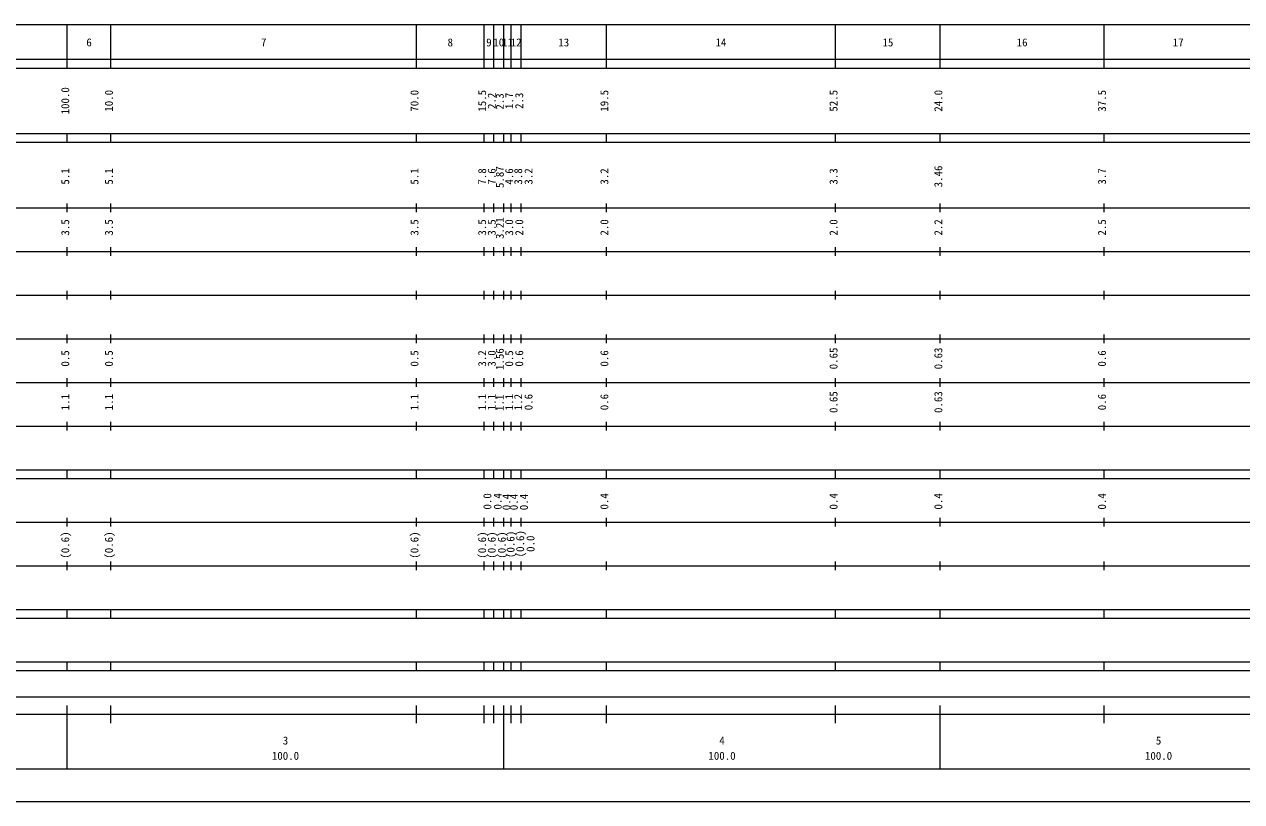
# Model space of a CAD drawing. Units: millimetres on the paper, enlarged 1000 times. Extents: x 40000 to 680000, y 20000 to 380000.
# Drawn here: x 258171 to 537034, y 20000 to 198000 of the extents above; entities that cross this region are included whole.
import ezdxf
from ezdxf.enums import TextEntityAlignment as Align

# ---------------------------------------------------------------- set-up
doc = ezdxf.new("R2010")
doc.units = ezdxf.units.MM
doc.header["$LTSCALE"] = 1000
doc.layers.add('S-SUV', color=7, linetype='Continuous', lineweight=13)
doc.styles.add('ＭＳ ゴシック', font='')
doc.styles.get('ＭＳ ゴシック').set_extended_font_data('MS Gothic')

msp = doc.modelspace()

# ---------------------------------------------------------------- linework, layer by layer
at = {"layer": 'S-SUV'}
for p, q in [((68000, 198000), (579000, 198000)), ((268000, 188000), (268000, 198000)), ((278000, 188000), (278000, 198000)), ((348000, 188000), (348000, 198000)), ((363500, 188000), (363500, 198000)), ((365700, 188000), (365700, 198000)), ((368000, 188000), (368000, 198000)), ((369700, 188000), (369700, 198000)), ((372000, 188000), (372000, 198000)), ((391500, 188000), (391500, 198000)), ((444000, 188000), (444000, 198000)), ((468000, 188000), (468000, 198000)), ((505500, 188000), (505500, 198000)), ((40000, 190000), (579000, 190000)), ((40000, 188000), (579000, 188000)), ((40000, 173000), (579000, 173000)), ((268000, 171000), (268000, 173000)), ((278000, 171000), (278000, 173000)), ((348000, 171000), (348000, 173000)), ((363500, 171000), (363500, 173000)), ((365700, 171000), (365700, 173000)), ((368000, 171000), (368000, 173000)), ((369700, 171000), (369700, 173000)), ((372000, 171000), (372000, 173000)), ((391500, 171000), (391500, 173000)), ((444000, 171000), (444000, 173000)), ((468000, 171000), (468000, 173000)), ((505500, 171000), (505500, 173000)), ((40000, 171000), (579000, 171000)), ((268000, 155000), (268000, 157000)), ((278000, 155000), (278000, 157000)), ((348000, 155000), (348000, 157000)), ((363500, 155000), (363500, 157000)), ((365700, 155000), (365700, 157000)), ((368000, 155000), (368000, 157000)), ((369700, 155000), (369700, 157000)), ((372000, 155000), (372000, 157000)), ((391500, 155000), (391500, 157000)), ((444000, 155000), (444000, 157000)), ((468000, 155000), (468000, 157000)), ((505500, 155000), (505500, 157000)), ((40000, 156000), (579000, 156000)), ((46000, 146000), (579000, 146000)), ((268000, 145000), (268000, 147000)), ((278000, 145000), (278000, 147000)), ((348000, 145000), (348000, 147000)), ((363500, 145000), (363500, 147000)), ((365700, 145000), (365700, 147000)), ((368000, 145000), (368000, 147000)), ((369700, 145000), (369700, 147000)), ((372000, 145000), (372000, 147000)), ((391500, 145000), (391500, 147000)), ((444000, 145000), (444000, 147000)), ((468000, 145000), (468000, 147000)), ((505500, 145000), (505500, 147000)), ((268000, 135000), (268000, 137000)), ((278000, 135000), (278000, 137000)), ((348000, 135000), (348000, 137000)), ((363500, 135000), (363500, 137000)), ((365700, 135000), (365700, 137000)), ((368000, 135000), (368000, 137000)), ((369700, 135000), (369700, 137000)), ((372000, 135000), (372000, 137000)), ((391500, 135000), (391500, 137000)), ((444000, 135000), (444000, 137000)), ((468000, 135000), (468000, 137000)), ((505500, 135000), (505500, 137000)), ((52000, 136000), (579000, 136000)), ((46000, 126000), (579000, 126000)), ((268000, 125000), (268000, 127000)), ((278000, 125000), (278000, 127000)), ((348000, 125000), (348000, 127000)), ((363500, 125000), (363500, 127000)), ((365700, 125000), (365700, 127000)), ((368000, 125000), (368000, 127000)), ((369700, 125000), (369700, 127000)), ((372000, 125000), (372000, 127000)), ((391500, 125000), (391500, 127000)), ((444000, 125000), (444000, 127000)), ((468000, 125000), (468000, 127000)), ((505500, 125000), (505500, 127000)), ((52000, 116000), (579000, 116000)), ((268000, 115000), (268000, 117000)), ((278000, 115000), (278000, 117000)), ((348000, 115000), (348000, 117000)), ((363500, 115000), (363500, 117000)), ((365700, 115000), (365700, 117000)), ((368000, 115000), (368000, 117000)), ((369700, 115000), (369700, 117000)), ((372000, 115000), (372000, 117000)), ((391500, 115000), (391500, 117000)), ((444000, 115000), (444000, 117000)), ((468000, 115000), (468000, 117000)), ((505500, 115000), (505500, 117000)), ((46000, 106000), (579000, 106000)), ((268000, 105000), (268000, 107000)), ((278000, 105000), (278000, 107000)), ((348000, 105000), (348000, 107000)), ((363500, 105000), (363500, 107000)), ((365700, 105000), (365700, 107000)), ((368000, 105000), (368000, 107000)), ((369700, 105000), (369700, 107000)), ((372000, 105000), (372000, 107000)), ((391500, 105000), (391500, 107000)), ((444000, 105000), (444000, 107000)), ((468000, 105000), (468000, 107000)), ((505500, 105000), (505500, 107000)), ((40000, 96000), (579000, 96000)), ((268000, 94000), (268000, 96000)), ((278000, 94000), (278000, 96000)), ((348000, 94000), (348000, 96000)), ((363500, 94000), (363500, 96000)), ((365700, 94000), (365700, 96000)), ((368000, 94000), (368000, 96000)), ((369700, 94000), (369700, 96000)), ((372000, 94000), (372000, 96000)), ((391500, 94000), (391500, 96000)), ((444000, 94000), (444000, 96000)), ((468000, 94000), (468000, 96000)), ((505500, 94000), (505500, 96000)), ((40000, 94000), (579000, 94000)), ((49000, 84000), (579000, 84000)), ((268000, 83000), (268000, 85000)), ((278000, 83000), (278000, 85000)), ((348000, 83000), (348000, 85000)), ((363500, 83000), (363500, 85000)), ((365700, 83000), (365700, 85000)), ((368000, 83000), (368000, 85000)), ((369700, 83000), (369700, 85000)), ((372000, 83000), (372000, 85000)), ((391500, 83000), (391500, 85000)), ((444000, 83000), (444000, 85000)), ((468000, 83000), (468000, 85000)), ((505500, 83000), (505500, 85000)), ((40000, 74000), (579000, 74000)), ((268000, 73000), (268000, 75000)), ((278000, 73000), (278000, 75000)), ((348000, 73000), (348000, 75000)), ((363500, 73000), (363500, 75000)), ((365700, 73000), (365700, 75000)), ((368000, 73000), (368000, 75000)), ((369700, 73000), (369700, 75000)), ((372000, 73000), (372000, 75000)), ((391500, 73000), (391500, 75000)), ((444000, 73000), (444000, 75000)), ((468000, 73000), (468000, 75000)), ((505500, 73000), (505500, 75000)), ((40000, 64000), (579000, 64000)), ((40000, 62000), (579000, 62000)), ((268000, 62000), (268000, 64000)), ((278000, 62000), (278000, 64000)), ((348000, 62000), (348000, 64000)), ((363500, 62000), (363500, 64000)), ((365700, 62000), (365700, 64000)), ((368000, 62000), (368000, 64000)), ((369700, 62000), (369700, 64000)), ((372000, 62000), (372000, 64000)), ((391500, 62000), (391500, 64000)), ((444000, 62000), (444000, 64000)), ((468000, 62000), (468000, 64000)), ((505500, 62000), (505500, 64000)), ((40000, 52000), (579000, 52000)), ((268000, 50000), (268000, 52000)), ((278000, 50000), (278000, 52000)), ((348000, 50000), (348000, 52000)), ((363500, 50000), (363500, 52000)), ((365700, 50000), (365700, 52000)), ((368000, 50000), (368000, 52000)), ((369700, 50000), (369700, 52000)), ((372000, 50000), (372000, 52000)), ((391500, 50000), (391500, 52000)), ((444000, 50000), (444000, 52000)), ((468000, 50000), (468000, 52000)), ((505500, 50000), (505500, 52000)), ((40000, 50000), (579000, 50000)), ((71000, 44000), (565000, 44000)), ((268000, 27500), (268000, 42000)), ((278000, 38000), (278000, 42000)), ((348000, 38000), (348000, 42000)), ((363500, 38000), (363500, 42000)), ((365700, 38000), (365700, 42000)), ((368000, 27500), (368000, 42000)), ((369700, 38000), (369700, 42000)), ((372000, 38000), (372000, 42000)), ((391500, 38000), (391500, 42000)), ((444000, 38000), (444000, 42000)), ((468000, 27500), (468000, 42000)), ((505500, 38000), (505500, 42000)), ((40000, 40000), (579000, 40000)), ((68000, 27500), (579000, 27500)), ((40000, 20000), (680000, 20000))]:
    msp.add_line(p, q, dxfattribs=at)

# ---------------------------------------------------------------- texts
at = {"layer": 'S-SUV', "style": 'ＭＳ ゴシック'}
for s, p in [('6', (272375, 192405)), ('7', (312375, 192405)), ('8', (355125, 192405)), ('9', (363975, 192405)), ('10', (365600, 192405)), ('11', (367600, 192405)), ('12', (369600, 192405)), ('13', (380500, 192405)), ('14', (416500, 192405)), ('15', (454750, 192405)), ('16', (485500, 192405)), ('17', (521250, 192405)), ('3', (317375, 32523)), ('4', (417375, 32523)), ('5', (517375, 32523)), ('100.0', (314875, 29033)), ('100.0', (414875, 29033)), ('100.0', (514875, 29033))]:
    msp.add_text(s, height=1833, dxfattribs=at).set_placement(p, align=Align.BOTTOM_LEFT)
for s, p in [('100.0', (269000, 177375)), ('10.0', (279000, 178000)), ('70.0', (349000, 178000)), ('15.5', (364500, 178000)), ('2.2', (366700, 178625)), ('2.3', (368545, 178473)), ('1.7', (370700, 178625)), ('2.3', (373000, 178625)), ('19.5', (392500, 178000)), ('52.5', (445000, 178000)), ('24.0', (469000, 178000)), ('37.5', (506500, 178000)), ('5.1', (269000, 161299)), ('5.1', (279000, 161299)), ('5.1', (349000, 161299)), ('7.8', (364500, 161299)), ('7.6', (366700, 161299)), ('5.87', (368545, 160522)), ('4.6', (370700, 161299)), ('3.8', (372759, 161299)), ('3.2', (375129, 161299)), ('3.2', (392500, 161299)), ('3.3', (445000, 161299)), ('3.46', (469000, 160674)), ('3.7', (506500, 161299)), ('3.21', (368545, 148848)), ('3.5', (269000, 149625)), ('3.5', (279000, 149625)), ('3.5', (349000, 149625)), ('3.5', (364500, 149625)), ('3.5', (366700, 149625)), ('3.0', (370700, 149625)), ('2.0', (373000, 149625)), ('2.0', (392500, 149625)), ('2.0', (445000, 149625)), ('2.2', (469000, 149625)), ('2.5', (506500, 149625)), ('0.5', (269000, 119625)), ('0.5', (279000, 119625)), ('0.5', (349000, 119625)), ('3.2', (364500, 119625)), ('3.0', (366700, 119625)), ('1.56', (368545, 118848)), ('0.5', (370700, 119625)), ('0.6', (373000, 119625)), ('0.6', (392500, 119625)), ('0.65', (445000, 119000)), ('0.63', (469000, 119000)), ('0.6', (506500, 119625)), ('1.1', (269000, 109625)), ('1.1', (279000, 109625)), ('1.1', (349000, 109625)), ('1.1', (364500, 109625)), ('1.1', (366700, 109625)), ('1.1', (368545, 109473)), ('1.1', (370700, 109625)), ('1.2', (372759, 109625)), ('0.6', (375129, 109625)), ('0.6', (392500, 109625)), ('0.65', (445000, 109000)), ('0.63', (469000, 109000)), ('0.6', (506500, 109625)), ('0.0', (365700, 86889)), ('0.4', (368070, 86889)), ('0.4', (370062, 86737)), ('0.4', (371762, 86737)), ('0.4', (374062, 86737)), ('0.4', (392500, 86889)), ('0.4', (445000, 86889)), ('0.4', (469000, 86889)), ('0.4', (506500, 86889)), ('(0.6)', (269000, 75639)), ('(0.6)', (279000, 75639)), ('(0.6)', (349000, 75639)), ('(0.6)', (364500, 75639)), ('(0.6)', (366700, 75639)), ('(0.6)', (369000, 75639)), ('(0.6)', (371004, 75791)), ('(0.6)', (373214, 75943)), ('0.0', (375584, 77193))]:
    msp.add_text(s, height=1833, rotation=90, dxfattribs=at).set_placement(p, align=Align.BOTTOM_LEFT)

doc.saveas('drawing.dxf')
